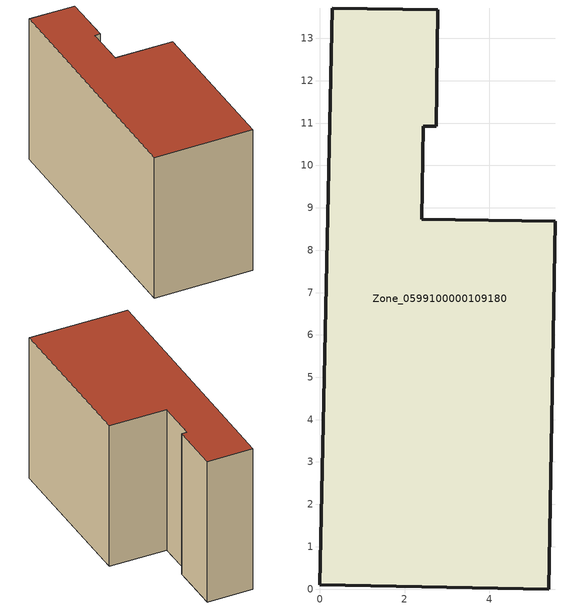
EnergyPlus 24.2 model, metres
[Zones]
Zone_0599100000109180
 floor ground (C_G): 0,0.1 0.29,13.72 2.78,13.68 2.74,10.93 2.44,10.93 2.4,8.73 5.55,8.68 5.4,0 z0
 wall outside (C_F): 0.29,13.72 0,0.1 5.4,0 5.55,8.68 2.4,8.73 2.44,10.93 2.74,10.93 2.78,13.68 0.29,13.72 z0:8.26
 roof outside (C_R): 2.74,10.93 2.78,13.68 0.29,13.72 0,0.1 5.4,0 5.55,8.68 2.4,8.73 2.44,10.93 z8.26
[BUILDING]
Pand.0599100000109180: North Axis=0; Terrain=City; Loads Convergence Tolerance Value=0.04; Temperature Convergence Tolerance Value=0.4; Solar Distribution=FullExterior; Maximum Number of Warmup Days=25; Minimum Number of Warmup Days=1
[Site:Location]
Rotterdam.The.Hague.AP_ZH_NLD Design_Conditions: Latitude=51.96; Longitude=4.45; Time Zone=1; Elevation=-4.5
[SITE:GROUNDTEMPERATURE:BUILDINGSURFACE]
18, 18, 18, 18, 18, 18, 18, 18, 18, 18, 18, 18
[MATERIAL] Thermal Absorptance=0.9; Solar Absorptance=0.7; Visible Absorptance=0.7
Name | Roughness | Thickness | Conductivity | Density | Specific Heat
G.TI.1975-1991 | MediumSmooth | 0.15 | 0.288461 | 540 | 1210
F.TI.1975-1991 | Rough | 0.3 | 0.230769 | 1920 | 840
R.TI.1975-1991 | MediumRough | 0.2 | 0.153846 | 1500 | 1000
[CONSTRUCTION]
C_G: G.TI.1975-1991
C_F: F.TI.1975-1991
C_R: R.TI.1975-1991
[ZONE]
Zone_0599100000109180: Type=1; Multiplier=1; Ceiling Height=Autocalculate; Volume=Autocalculate; Floor Area=autocalculate; Part of Total Floor Area=Yes
[ZONEINFILTRATION:DESIGNFLOWRATE]
Infil_Zone_0599100000109180: Zone or ZoneList or Space or SpaceList=Zone_0599100000109180; Schedule=AlwaysOn; Design Flow Rate Calculation Method=Flow/Area; Flow Rate per Floor Area=0.003; Constant Term Coefficient=1; Temperature Term Coefficient=0; Velocity Term Coefficient=0; Velocity Squared Term Coefficient=0
[HVACTEMPLATE:ZONE:IDEALLOADSAIRSYSTEM]
Zone_0599100000109180: Maximum Heating Supply Air Temperature=50; Minimum Cooling Supply Air Temperature=13; Maximum Heating Supply Air Humidity Ratio=0.0156; Minimum Cooling Supply Air Humidity Ratio=0.0077; Heating Limit=NoLimit; Cooling Limit=NoLimit; Dehumidification Control Type=ConstantSensibleHeatRatio; Cooling Sensible Heat Ratio=0.7; Dehumidification Setpoint=60; Humidification Control Type=None; Humidification Setpoint=30; Outdoor Air Method=None; Outdoor Air Flow Rate per Person=0.00944; Outdoor Air Flow Rate per Zone Floor Area=0; Outdoor Air Flow Rate per Zone=0; Demand Controlled Ventilation Type=None; Outdoor Air Economizer Type=NoEconomizer; Heat Recovery Type=None; Sensible Heat Recovery Effectiveness=0.7; Latent Heat Recovery Effectiveness=0.65
[ZONECONTROL:THERMOSTAT]
ThermostatControl_Zone_0599100000109180: Zone or ZoneList=Zone_0599100000109180; Control Type Schedule=DualSetpointControlType; Control 1=Thermostat_Zone_0599100000109180; Temperature Difference Between Cutout And Setpoint=0
[THERMOSTATSETPOINT:DUALSETPOINT]
Thermostat_Zone_0599100000109180: Heating Setpoint Temperature Schedule=HeatingSetpoint_Zone_0599100000109180; Cooling Setpoint Temperature Schedule=CoolingSetpoint_Zone_0599100000109180
[SCHEDULE:COMPACT]
HeatingSetpoint_Zone_0599100000109180: Through: 12/31, For: AllDays, Until: 24:00, 21
CoolingSetpoint_Zone_0599100000109180: Through: 12/31, For: AllDays, Until: 24:00, 24
DualSetpointControlType: Through: 12/31, For: AllDays, Until: 24:00, 4
AlwaysOn: Through: 12/31, For: AllDays, Until: 24:00, 1
